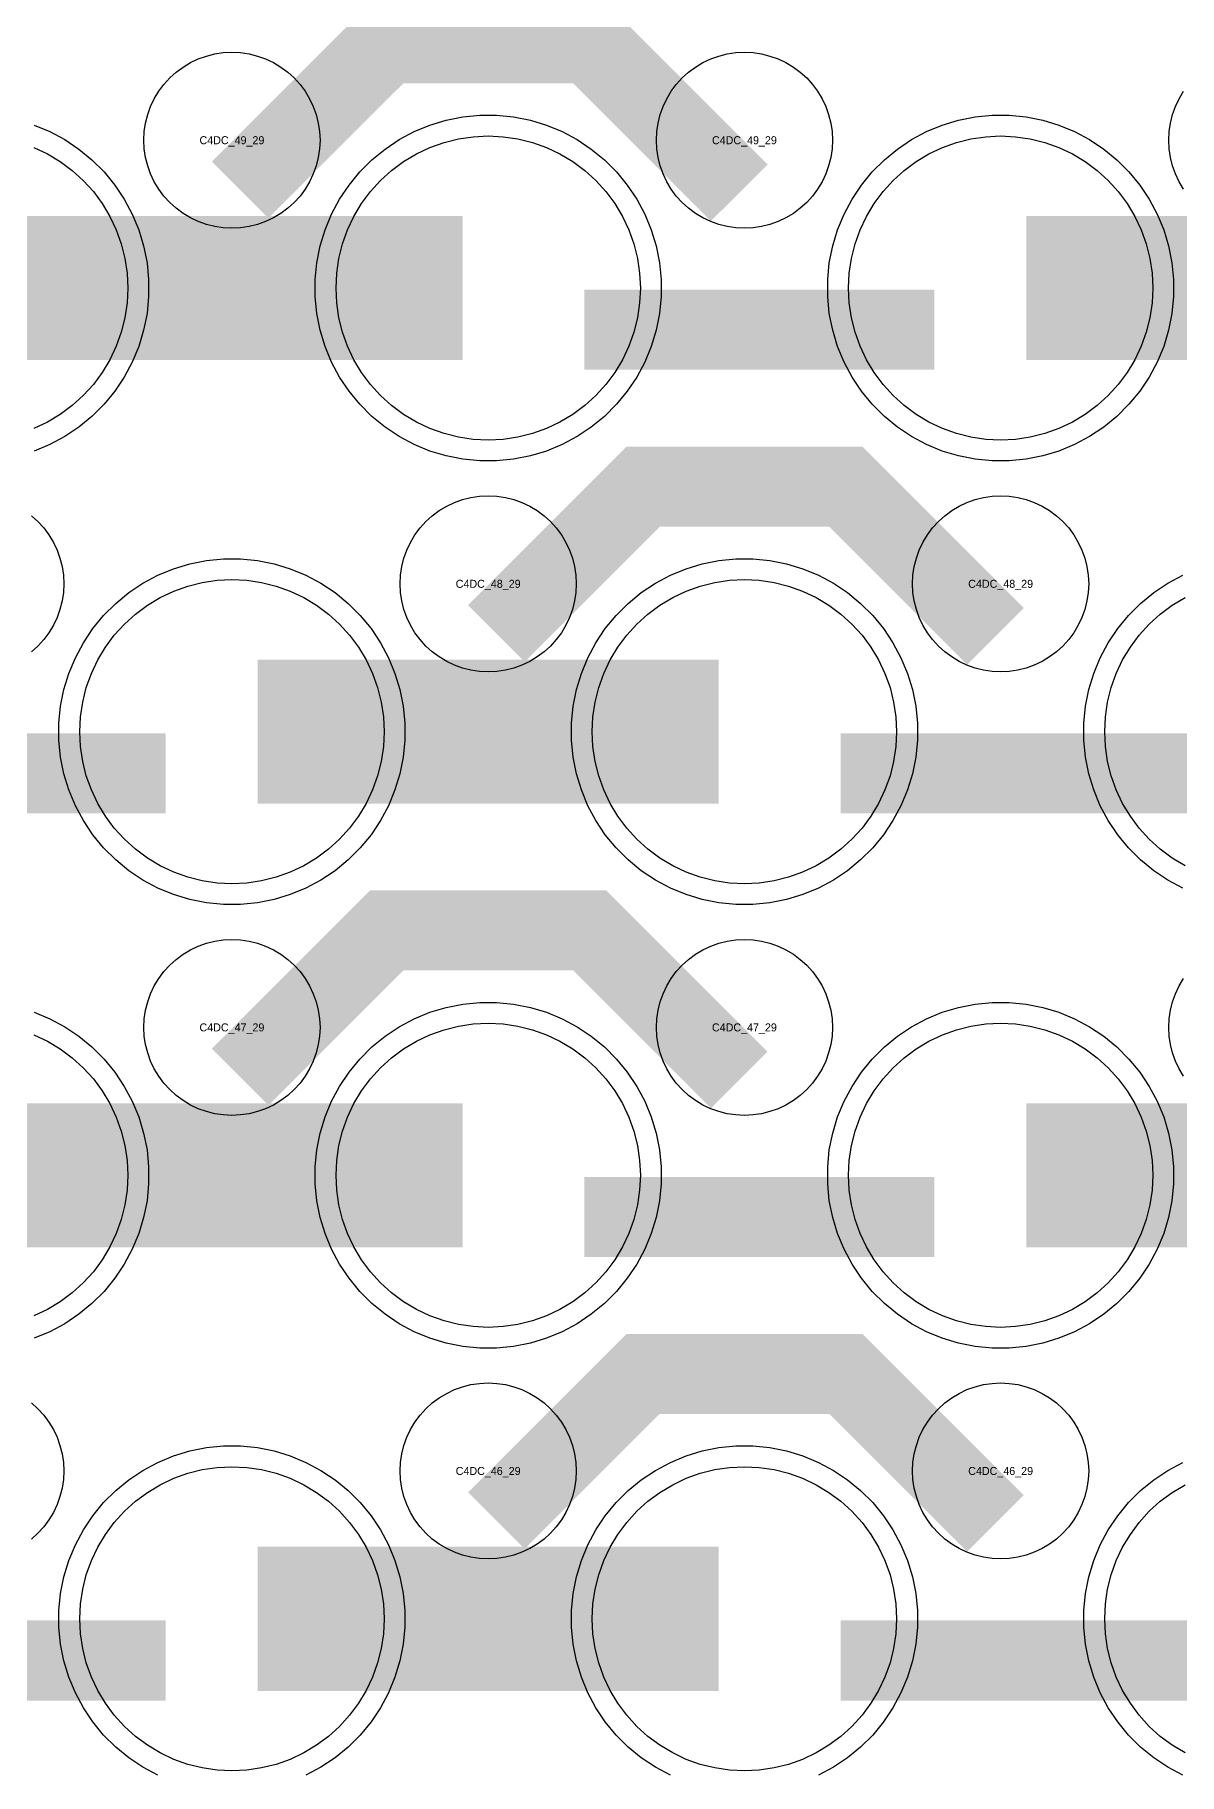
# Model space of a CAD drawing. Extents: x -11880 to 11880, y -14992 to 14992.
# Drawn here: x -2782 to -2424, y -8514 to -7971 of the extents above; entities that cross this region are included whole.
import ezdxf
from ezdxf.enums import TextEntityAlignment as Align

# ---------------------------------------------------------------- set-up
doc = ezdxf.new("R2010")
doc.units = 0
doc.header["$MEASUREMENT"] = 0
for name, color, linetype in [('GDS_775_DT_237', 138, 'CONTINUOUS'), ('RDL1_FS', 34, 'CONTINUOUS'), ('RDL_BS', 160, 'CONTINUOUS')]:
    doc.layers.add(name, color=color, linetype=linetype)

msp = doc.modelspace()

# ---------------------------------------------------------------- linework, layer by layer
at = {"layer": 'RDL1_FS'}
for points in [[(-2640, -8097.434), (-2644.657, -8097.205), (-2649.268, -8096.521), (-2653.791, -8095.389), (-2658.181, -8093.817), (-2662.395, -8091.825), (-2666.395, -8089.427), (-2670.14, -8086.649), (-2673.594, -8083.519), (-2676.724, -8080.065), (-2679.502, -8076.32), (-2681.9, -8072.32), (-2683.892, -8068.106), (-2685.464, -8063.716), (-2686.596, -8059.193), (-2687.28, -8054.582), (-2687.509, -8049.925), (-2687.28, -8045.268), (-2686.596, -8040.657), (-2685.464, -8036.134), (-2683.892, -8031.744), (-2681.9, -8027.53), (-2679.502, -8023.53), (-2676.724, -8019.785), (-2673.594, -8016.331), (-2670.14, -8013.201), (-2666.395, -8010.423), (-2662.395, -8008.025), (-2658.181, -8006.033), (-2653.791, -8004.461), (-2649.268, -8003.329), (-2644.657, -8002.645), (-2640, -8002.416), (-2635.343, -8002.645), (-2630.732, -8003.329), (-2626.209, -8004.461), (-2621.819, -8006.033), (-2617.605, -8008.025), (-2613.605, -8010.423), (-2609.86, -8013.201), (-2606.406, -8016.331), (-2603.276, -8019.785), (-2600.498, -8023.53), (-2598.1, -8027.53), (-2596.108, -8031.744), (-2594.536, -8036.134), (-2593.404, -8040.657), (-2592.72, -8045.268), (-2592.491, -8049.925), (-2592.72, -8054.582), (-2593.404, -8059.193), (-2594.536, -8063.716), (-2596.108, -8068.106), (-2598.1, -8072.32), (-2600.498, -8076.32), (-2603.276, -8080.065), (-2606.406, -8083.519), (-2609.86, -8086.649), (-2613.605, -8089.427), (-2617.605, -8091.825), (-2621.819, -8093.817), (-2626.209, -8095.389), (-2630.732, -8096.521), (-2635.343, -8097.205)], [(-2480, -8097.434), (-2484.657, -8097.205), (-2489.268, -8096.521), (-2493.791, -8095.389), (-2498.181, -8093.817), (-2502.395, -8091.825), (-2506.395, -8089.427), (-2510.14, -8086.649), (-2513.594, -8083.519), (-2516.724, -8080.065), (-2519.502, -8076.32), (-2521.9, -8072.32), (-2523.892, -8068.106), (-2525.464, -8063.716), (-2526.596, -8059.193), (-2527.28, -8054.582), (-2527.509, -8049.925), (-2527.28, -8045.268), (-2526.596, -8040.657), (-2525.464, -8036.134), (-2523.892, -8031.744), (-2521.9, -8027.53), (-2519.502, -8023.53), (-2516.724, -8019.785), (-2513.594, -8016.331), (-2510.14, -8013.201), (-2506.395, -8010.423), (-2502.395, -8008.025), (-2498.181, -8006.033), (-2493.791, -8004.461), (-2489.268, -8003.329), (-2484.657, -8002.645), (-2480, -8002.416), (-2475.343, -8002.645), (-2470.732, -8003.329), (-2466.209, -8004.461), (-2461.819, -8006.033), (-2457.605, -8008.025), (-2453.605, -8010.423), (-2449.86, -8013.201), (-2446.406, -8016.331), (-2443.276, -8019.785), (-2440.498, -8023.53), (-2438.1, -8027.53), (-2436.108, -8031.744), (-2434.536, -8036.134), (-2433.404, -8040.657), (-2432.72, -8045.268), (-2432.491, -8049.925), (-2432.72, -8054.582), (-2433.404, -8059.193), (-2434.536, -8063.716), (-2436.108, -8068.106), (-2438.1, -8072.32), (-2440.498, -8076.32), (-2443.276, -8080.065), (-2446.406, -8083.519), (-2449.86, -8086.649), (-2453.605, -8089.427), (-2457.605, -8091.825), (-2461.819, -8093.817), (-2466.209, -8095.389), (-2470.732, -8096.521), (-2475.343, -8097.205)], [(-2720, -8513.124), (-2724.657, -8512.895), (-2729.268, -8512.211), (-2733.791, -8511.079), (-2738.181, -8509.507), (-2742.395, -8507.515), (-2746.395, -8505.117), (-2750.14, -8502.339), (-2753.594, -8499.209), (-2756.724, -8495.755), (-2759.502, -8492.01), (-2761.9, -8488.01), (-2763.892, -8483.796), (-2765.464, -8479.406), (-2766.596, -8474.883), (-2767.28, -8470.272), (-2767.509, -8465.615), (-2767.28, -8460.958), (-2766.596, -8456.347), (-2765.464, -8451.824), (-2763.892, -8447.434), (-2761.9, -8443.22), (-2759.502, -8439.22), (-2756.724, -8435.475), (-2753.594, -8432.021), (-2750.14, -8428.891), (-2746.395, -8426.113), (-2742.395, -8423.715), (-2738.181, -8421.723), (-2733.791, -8420.151), (-2729.268, -8419.019), (-2724.657, -8418.335), (-2720, -8418.106), (-2715.343, -8418.335), (-2710.732, -8419.019), (-2706.209, -8420.151), (-2701.819, -8421.723), (-2697.605, -8423.715), (-2693.605, -8426.113), (-2689.86, -8428.891), (-2686.406, -8432.021), (-2683.276, -8435.475), (-2680.498, -8439.22), (-2678.1, -8443.22), (-2676.108, -8447.434), (-2674.536, -8451.824), (-2673.404, -8456.347), (-2672.72, -8460.958), (-2672.491, -8465.615), (-2672.72, -8470.272), (-2673.404, -8474.883), (-2674.536, -8479.406), (-2676.108, -8483.796), (-2678.1, -8488.01), (-2680.498, -8492.01), (-2683.276, -8495.755), (-2686.406, -8499.209), (-2689.86, -8502.339), (-2693.605, -8505.117), (-2697.605, -8507.515), (-2701.819, -8509.507), (-2706.209, -8511.079), (-2710.732, -8512.211), (-2715.343, -8512.895)], [(-2560, -8513.124), (-2564.657, -8512.895), (-2569.268, -8512.211), (-2573.791, -8511.079), (-2578.181, -8509.507), (-2582.395, -8507.515), (-2586.395, -8505.117), (-2590.14, -8502.339), (-2593.594, -8499.209), (-2596.724, -8495.755), (-2599.502, -8492.01), (-2601.9, -8488.01), (-2603.892, -8483.796), (-2605.464, -8479.406), (-2606.596, -8474.883), (-2607.28, -8470.272), (-2607.509, -8465.615), (-2607.28, -8460.958), (-2606.596, -8456.347), (-2605.464, -8451.824), (-2603.892, -8447.434), (-2601.9, -8443.22), (-2599.502, -8439.22), (-2596.724, -8435.475), (-2593.594, -8432.021), (-2590.14, -8428.891), (-2586.395, -8426.113), (-2582.395, -8423.715), (-2578.181, -8421.723), (-2573.791, -8420.151), (-2569.268, -8419.019), (-2564.657, -8418.335), (-2560, -8418.106), (-2555.343, -8418.335), (-2550.732, -8419.019), (-2546.209, -8420.151), (-2541.819, -8421.723), (-2537.605, -8423.715), (-2533.605, -8426.113), (-2529.86, -8428.891), (-2526.406, -8432.021), (-2523.276, -8435.475), (-2520.498, -8439.22), (-2518.1, -8443.22), (-2516.108, -8447.434), (-2514.536, -8451.824), (-2513.404, -8456.347), (-2512.72, -8460.958), (-2512.491, -8465.615), (-2512.72, -8470.272), (-2513.404, -8474.883), (-2514.536, -8479.406), (-2516.108, -8483.796), (-2518.1, -8488.01), (-2520.498, -8492.01), (-2523.276, -8495.755), (-2526.406, -8499.209), (-2529.86, -8502.339), (-2533.605, -8505.117), (-2537.605, -8507.515), (-2541.819, -8509.507), (-2546.209, -8511.079), (-2550.732, -8512.211), (-2555.343, -8512.895)]]:
    msp.add_lwpolyline(points, close=True, dxfattribs=at)
for points in [[(-2781.819, -8006.033), (-2777.605, -8008.025), (-2773.605, -8010.423), (-2769.86, -8013.201), (-2766.406, -8016.331), (-2763.276, -8019.785), (-2760.498, -8023.53), (-2758.1, -8027.53), (-2756.108, -8031.744), (-2754.536, -8036.134), (-2753.404, -8040.657), (-2752.72, -8045.268), (-2752.491, -8049.925), (-2752.72, -8054.582), (-2753.404, -8059.193), (-2754.536, -8063.716), (-2756.108, -8068.106), (-2758.1, -8072.32), (-2760.498, -8076.32), (-2763.276, -8080.065), (-2766.406, -8083.519), (-2769.86, -8086.649), (-2773.605, -8089.427), (-2777.605, -8091.825), (-2781.819, -8093.817)], [(-2422.395, -8507.515), (-2426.395, -8505.117), (-2430.14, -8502.339), (-2433.594, -8499.209), (-2436.724, -8495.755), (-2439.502, -8492.01), (-2441.9, -8488.01), (-2443.892, -8483.796), (-2445.464, -8479.406), (-2446.596, -8474.883), (-2447.28, -8470.272), (-2447.509, -8465.615), (-2447.28, -8460.958), (-2446.596, -8456.347), (-2445.464, -8451.824), (-2443.892, -8447.434), (-2441.9, -8443.22), (-2439.502, -8439.22), (-2436.724, -8435.475), (-2433.594, -8432.021), (-2430.14, -8428.891), (-2426.395, -8426.113), (-2422.395, -8423.715)]]:
    msp.add_lwpolyline(points, dxfattribs=at)
for points in [[(-2791.998, -8049.925, 45, 45, 0), (-2719.998, -8049.925, 45, 45, 0)], [(-2719.998, -8049.925, 45, 45, 0), (-2647.998, -8049.925, 45, 45, 0)], [(-2471.998, -8049.925, 45, 45, 0), (-2399.998, -8049.925, 45, 45, 0)], [(-2711.998, -8465.615, 45, 45, 0), (-2639.998, -8465.615, 45, 45, 0)], [(-2639.998, -8465.615, 45, 45, 0), (-2567.998, -8465.615, 45, 45, 0)]]:
    msp.add_lwpolyline(points, format="xyseb", dxfattribs=at)
at = {"layer": 'RDL1_FS', "color": 240, "true_color": 0xed1f24}
for points in [[(-2720, -8235.999), (-2724.657, -8235.77), (-2729.268, -8235.086), (-2733.791, -8233.954), (-2738.181, -8232.382), (-2742.395, -8230.39), (-2746.395, -8227.992), (-2750.14, -8225.214), (-2753.594, -8222.084), (-2756.724, -8218.63), (-2759.502, -8214.885), (-2761.9, -8210.885), (-2763.892, -8206.671), (-2765.464, -8202.281), (-2766.596, -8197.758), (-2767.28, -8193.147), (-2767.509, -8188.49), (-2767.28, -8183.833), (-2766.596, -8179.222), (-2765.464, -8174.699), (-2763.892, -8170.309), (-2761.9, -8166.095), (-2759.502, -8162.095), (-2756.724, -8158.35), (-2753.594, -8154.896), (-2750.14, -8151.766), (-2746.395, -8148.988), (-2742.395, -8146.59), (-2738.181, -8144.598), (-2733.791, -8143.026), (-2729.268, -8141.894), (-2724.657, -8141.21), (-2720, -8140.981), (-2715.343, -8141.21), (-2710.732, -8141.894), (-2706.209, -8143.026), (-2701.819, -8144.598), (-2697.605, -8146.59), (-2693.605, -8148.988), (-2689.86, -8151.766), (-2686.406, -8154.896), (-2683.276, -8158.35), (-2680.498, -8162.095), (-2678.1, -8166.095), (-2676.108, -8170.309), (-2674.536, -8174.699), (-2673.404, -8179.222), (-2672.72, -8183.833), (-2672.491, -8188.49), (-2672.72, -8193.147), (-2673.404, -8197.758), (-2674.536, -8202.281), (-2676.108, -8206.671), (-2678.1, -8210.885), (-2680.498, -8214.885), (-2683.276, -8218.63), (-2686.406, -8222.084), (-2689.86, -8225.214), (-2693.605, -8227.992), (-2697.605, -8230.39), (-2701.819, -8232.382), (-2706.209, -8233.954), (-2710.732, -8235.086), (-2715.343, -8235.77)], [(-2560, -8235.999), (-2564.657, -8235.77), (-2569.268, -8235.086), (-2573.791, -8233.954), (-2578.181, -8232.382), (-2582.395, -8230.39), (-2586.395, -8227.992), (-2590.14, -8225.214), (-2593.594, -8222.084), (-2596.724, -8218.63), (-2599.502, -8214.885), (-2601.9, -8210.885), (-2603.892, -8206.671), (-2605.464, -8202.281), (-2606.596, -8197.758), (-2607.28, -8193.147), (-2607.509, -8188.49), (-2607.28, -8183.833), (-2606.596, -8179.222), (-2605.464, -8174.699), (-2603.892, -8170.309), (-2601.9, -8166.095), (-2599.502, -8162.095), (-2596.724, -8158.35), (-2593.594, -8154.896), (-2590.14, -8151.766), (-2586.395, -8148.988), (-2582.395, -8146.59), (-2578.181, -8144.598), (-2573.791, -8143.026), (-2569.268, -8141.894), (-2564.657, -8141.21), (-2560, -8140.981), (-2555.343, -8141.21), (-2550.732, -8141.894), (-2546.209, -8143.026), (-2541.819, -8144.598), (-2537.605, -8146.59), (-2533.605, -8148.988), (-2529.86, -8151.766), (-2526.406, -8154.896), (-2523.276, -8158.35), (-2520.498, -8162.095), (-2518.1, -8166.095), (-2516.108, -8170.309), (-2514.536, -8174.699), (-2513.404, -8179.222), (-2512.72, -8183.833), (-2512.491, -8188.49), (-2512.72, -8193.147), (-2513.404, -8197.758), (-2514.536, -8202.281), (-2516.108, -8206.671), (-2518.1, -8210.885), (-2520.498, -8214.885), (-2523.276, -8218.63), (-2526.406, -8222.084), (-2529.86, -8225.214), (-2533.605, -8227.992), (-2537.605, -8230.39), (-2541.819, -8232.382), (-2546.209, -8233.954), (-2550.732, -8235.086), (-2555.343, -8235.77)], [(-2640, -8374.564), (-2644.657, -8374.335), (-2649.268, -8373.651), (-2653.791, -8372.519), (-2658.181, -8370.947), (-2662.395, -8368.955), (-2666.395, -8366.557), (-2670.14, -8363.779), (-2673.594, -8360.649), (-2676.724, -8357.195), (-2679.502, -8353.45), (-2681.9, -8349.45), (-2683.892, -8345.236), (-2685.464, -8340.846), (-2686.596, -8336.323), (-2687.28, -8331.712), (-2687.509, -8327.055), (-2687.28, -8322.398), (-2686.596, -8317.787), (-2685.464, -8313.264), (-2683.892, -8308.874), (-2681.9, -8304.66), (-2679.502, -8300.66), (-2676.724, -8296.915), (-2673.594, -8293.461), (-2670.14, -8290.331), (-2666.395, -8287.553), (-2662.395, -8285.155), (-2658.181, -8283.163), (-2653.791, -8281.591), (-2649.268, -8280.459), (-2644.657, -8279.775), (-2640, -8279.546), (-2635.343, -8279.775), (-2630.732, -8280.459), (-2626.209, -8281.591), (-2621.819, -8283.163), (-2617.605, -8285.155), (-2613.605, -8287.553), (-2609.86, -8290.331), (-2606.406, -8293.461), (-2603.276, -8296.915), (-2600.498, -8300.66), (-2598.1, -8304.66), (-2596.108, -8308.874), (-2594.536, -8313.264), (-2593.404, -8317.787), (-2592.72, -8322.398), (-2592.491, -8327.055), (-2592.72, -8331.712), (-2593.404, -8336.323), (-2594.536, -8340.846), (-2596.108, -8345.236), (-2598.1, -8349.45), (-2600.498, -8353.45), (-2603.276, -8357.195), (-2606.406, -8360.649), (-2609.86, -8363.779), (-2613.605, -8366.557), (-2617.605, -8368.955), (-2621.819, -8370.947), (-2626.209, -8372.519), (-2630.732, -8373.651), (-2635.343, -8374.335)], [(-2480, -8374.564), (-2484.657, -8374.335), (-2489.268, -8373.651), (-2493.791, -8372.519), (-2498.181, -8370.947), (-2502.395, -8368.955), (-2506.395, -8366.557), (-2510.14, -8363.779), (-2513.594, -8360.649), (-2516.724, -8357.195), (-2519.502, -8353.45), (-2521.9, -8349.45), (-2523.892, -8345.236), (-2525.464, -8340.846), (-2526.596, -8336.323), (-2527.28, -8331.712), (-2527.509, -8327.055), (-2527.28, -8322.398), (-2526.596, -8317.787), (-2525.464, -8313.264), (-2523.892, -8308.874), (-2521.9, -8304.66), (-2519.502, -8300.66), (-2516.724, -8296.915), (-2513.594, -8293.461), (-2510.14, -8290.331), (-2506.395, -8287.553), (-2502.395, -8285.155), (-2498.181, -8283.163), (-2493.791, -8281.591), (-2489.268, -8280.459), (-2484.657, -8279.775), (-2480, -8279.546), (-2475.343, -8279.775), (-2470.732, -8280.459), (-2466.209, -8281.591), (-2461.819, -8283.163), (-2457.605, -8285.155), (-2453.605, -8287.553), (-2449.86, -8290.331), (-2446.406, -8293.461), (-2443.276, -8296.915), (-2440.498, -8300.66), (-2438.1, -8304.66), (-2436.108, -8308.874), (-2434.536, -8313.264), (-2433.404, -8317.787), (-2432.72, -8322.398), (-2432.491, -8327.055), (-2432.72, -8331.712), (-2433.404, -8336.323), (-2434.536, -8340.846), (-2436.108, -8345.236), (-2438.1, -8349.45), (-2440.498, -8353.45), (-2443.276, -8357.195), (-2446.406, -8360.649), (-2449.86, -8363.779), (-2453.605, -8366.557), (-2457.605, -8368.955), (-2461.819, -8370.947), (-2466.209, -8372.519), (-2470.732, -8373.651), (-2475.343, -8374.335)]]:
    msp.add_lwpolyline(points, close=True, dxfattribs=at)
for points in [[(-2422.395, -8230.39), (-2426.395, -8227.992), (-2430.14, -8225.214), (-2433.594, -8222.084), (-2436.724, -8218.63), (-2439.502, -8214.885), (-2441.9, -8210.885), (-2443.892, -8206.671), (-2445.464, -8202.281), (-2446.596, -8197.758), (-2447.28, -8193.147), (-2447.509, -8188.49), (-2447.28, -8183.833), (-2446.596, -8179.222), (-2445.464, -8174.699), (-2443.892, -8170.309), (-2441.9, -8166.095), (-2439.502, -8162.095), (-2436.724, -8158.35), (-2433.594, -8154.896), (-2430.14, -8151.766), (-2426.395, -8148.988), (-2422.395, -8146.59)], [(-2781.819, -8283.163), (-2777.605, -8285.155), (-2773.605, -8287.553), (-2769.86, -8290.331), (-2766.406, -8293.461), (-2763.276, -8296.915), (-2760.498, -8300.66), (-2758.1, -8304.66), (-2756.108, -8308.874), (-2754.536, -8313.264), (-2753.404, -8317.787), (-2752.72, -8322.398), (-2752.491, -8327.055), (-2752.72, -8331.712), (-2753.404, -8336.323), (-2754.536, -8340.846), (-2756.108, -8345.236), (-2758.1, -8349.45), (-2760.498, -8353.45), (-2763.276, -8357.195), (-2766.406, -8360.649), (-2769.86, -8363.779), (-2773.605, -8366.557), (-2777.605, -8368.955), (-2781.819, -8370.947)]]:
    msp.add_lwpolyline(points, dxfattribs=at)
for points in [[(-2711.998, -8188.49, 45, 45, 0), (-2639.998, -8188.49, 45, 45, 0)], [(-2639.998, -8188.49, 45, 45, 0), (-2567.998, -8188.49, 45, 45, 0)], [(-2791.998, -8327.055, 45, 45, 0), (-2719.998, -8327.055, 45, 45, 0)], [(-2719.998, -8327.055, 45, 45, 0), (-2647.998, -8327.055, 45, 45, 0)], [(-2471.998, -8327.055, 45, 45, 0), (-2399.998, -8327.055, 45, 45, 0)]]:
    msp.add_lwpolyline(points, format="xyseb", dxfattribs=at)
at = {"layer": 'RDL_BS'}
for points in [[(-2717.438, -8019.239, 25, 25, 0), (-2671.623, -7973.424, 25, 25, 0), (-2638.07, -7973.424, 25, 25, 0)], [(-2561.599, -8020.138, 25, 25, 0), (-2608.313, -7973.424, 25, 25, 0), (-2638.071, -7973.424, 25, 25, 0)], [(-2609.984, -8062.938, 25, 25, 0), (-2500.719, -8062.938, 25, 25, 0)], [(-2637.438, -8157.804, 25, 25, 0), (-2591.623, -8111.989, 25, 25, 0), (-2558.07, -8111.989, 25, 25, 0)], [(-2481.599, -8158.703, 25, 25, 0), (-2528.313, -8111.989, 25, 25, 0), (-2558.071, -8111.989, 25, 25, 0)], [(-2717.438, -8296.369, 25, 25, 0), (-2671.623, -8250.554, 25, 25, 0), (-2638.07, -8250.554, 25, 25, 0)], [(-2561.599, -8297.268, 25, 25, 0), (-2608.313, -8250.554, 25, 25, 0), (-2638.071, -8250.554, 25, 25, 0)], [(-2637.438, -8434.929, 25, 25, 0), (-2591.623, -8389.114, 25, 25, 0), (-2558.07, -8389.114, 25, 25, 0)], [(-2481.599, -8435.828, 25, 25, 0), (-2528.313, -8389.114, 25, 25, 0), (-2558.071, -8389.114, 25, 25, 0)], [(-2849.984, -8478.628, 25, 25, 0), (-2740.719, -8478.628, 25, 25, 0)], [(-2529.984, -8478.628, 25, 25, 0), (-2420.719, -8478.628, 25, 25, 0)]]:
    msp.add_lwpolyline(points, format="xyseb", dxfattribs=at)
for points in [[(-2720, -8031.231), (-2722.693, -8031.099), (-2725.365, -8030.703), (-2727.984, -8030.046), (-2730.519, -8029.139), (-2732.956, -8027.987), (-2735.28, -8026.594), (-2737.443, -8024.991), (-2739.442, -8023.179), (-2741.254, -8021.18), (-2742.857, -8019.017), (-2744.25, -8016.693), (-2745.402, -8014.256), (-2746.309, -8011.721), (-2746.966, -8009.102), (-2747.362, -8006.43), (-2747.494, -8003.737), (-2747.362, -8001.044), (-2746.966, -7998.372), (-2746.309, -7995.753), (-2745.402, -7993.218), (-2744.25, -7990.781), (-2742.857, -7988.457), (-2741.254, -7986.294), (-2739.442, -7984.295), (-2737.443, -7982.483), (-2735.28, -7980.88), (-2732.956, -7979.487), (-2730.519, -7978.335), (-2727.984, -7977.428), (-2725.365, -7976.771), (-2722.693, -7976.375), (-2720, -7976.243), (-2717.307, -7976.375), (-2714.635, -7976.771), (-2712.016, -7977.428), (-2709.481, -7978.335), (-2707.044, -7979.487), (-2704.72, -7980.88), (-2702.557, -7982.483), (-2700.558, -7984.295), (-2698.746, -7986.294), (-2697.143, -7988.457), (-2695.75, -7990.781), (-2694.598, -7993.218), (-2693.691, -7995.753), (-2693.034, -7998.372), (-2692.638, -8001.044), (-2692.506, -8003.737), (-2692.638, -8006.43), (-2693.034, -8009.102), (-2693.691, -8011.721), (-2694.598, -8014.256), (-2695.75, -8016.693), (-2697.143, -8019.017), (-2698.746, -8021.18), (-2700.558, -8023.179), (-2702.557, -8024.991), (-2704.72, -8026.594), (-2707.044, -8027.987), (-2709.481, -8029.139), (-2712.016, -8030.046), (-2714.635, -8030.703), (-2717.307, -8031.099)], [(-2560, -8031.231), (-2562.693, -8031.099), (-2565.365, -8030.703), (-2567.984, -8030.046), (-2570.519, -8029.139), (-2572.956, -8027.987), (-2575.28, -8026.594), (-2577.443, -8024.991), (-2579.442, -8023.179), (-2581.254, -8021.18), (-2582.857, -8019.017), (-2584.25, -8016.693), (-2585.402, -8014.256), (-2586.309, -8011.721), (-2586.966, -8009.102), (-2587.362, -8006.43), (-2587.494, -8003.737), (-2587.362, -8001.044), (-2586.966, -7998.372), (-2586.309, -7995.753), (-2585.402, -7993.218), (-2584.25, -7990.781), (-2582.857, -7988.457), (-2581.254, -7986.294), (-2579.442, -7984.295), (-2577.443, -7982.483), (-2575.28, -7980.88), (-2572.956, -7979.487), (-2570.519, -7978.335), (-2567.984, -7977.428), (-2565.365, -7976.771), (-2562.693, -7976.375), (-2560, -7976.243), (-2557.307, -7976.375), (-2554.635, -7976.771), (-2552.016, -7977.428), (-2549.481, -7978.335), (-2547.044, -7979.487), (-2544.72, -7980.88), (-2542.557, -7982.483), (-2540.558, -7984.295), (-2538.746, -7986.294), (-2537.143, -7988.457), (-2535.75, -7990.781), (-2534.598, -7993.218), (-2533.691, -7995.753), (-2533.034, -7998.372), (-2532.638, -8001.044), (-2532.506, -8003.737), (-2532.638, -8006.43), (-2533.034, -8009.102), (-2533.691, -8011.721), (-2534.598, -8014.256), (-2535.75, -8016.693), (-2537.143, -8019.017), (-2538.746, -8021.18), (-2540.558, -8023.179), (-2542.557, -8024.991), (-2544.72, -8026.594), (-2547.044, -8027.987), (-2549.481, -8029.139), (-2552.016, -8030.046), (-2554.635, -8030.703), (-2557.307, -8031.099)], [(-2642.644, -8103.925), (-2647.938, -8103.408), (-2653.165, -8102.362), (-2658.205, -8100.831), (-2663.115, -8098.8), (-2667.777, -8096.308), (-2672.191, -8093.361), (-2676.292, -8089.999), (-2680.074, -8086.217), (-2683.436, -8082.116), (-2686.383, -8077.702), (-2688.875, -8073.04), (-2690.906, -8068.13), (-2692.437, -8063.09), (-2693.483, -8057.863), (-2694, -8052.569), (-2694, -8047.281), (-2693.483, -8041.987), (-2692.437, -8036.76), (-2690.906, -8031.72), (-2688.875, -8026.81), (-2686.383, -8022.148), (-2683.436, -8017.734), (-2680.074, -8013.633), (-2676.292, -8009.851), (-2672.191, -8006.489), (-2667.777, -8003.542), (-2663.115, -8001.05), (-2658.205, -7999.019), (-2653.165, -7997.488), (-2647.938, -7996.442), (-2642.644, -7995.925), (-2637.356, -7995.925), (-2632.062, -7996.442), (-2626.835, -7997.488), (-2621.795, -7999.019), (-2616.885, -8001.05), (-2612.223, -8003.542), (-2607.809, -8006.489), (-2603.708, -8009.851), (-2599.926, -8013.633), (-2596.564, -8017.734), (-2593.617, -8022.148), (-2591.125, -8026.81), (-2589.094, -8031.72), (-2587.563, -8036.76), (-2586.517, -8041.987), (-2586, -8047.281), (-2586, -8052.569), (-2586.517, -8057.863), (-2587.563, -8063.09), (-2589.094, -8068.13), (-2591.125, -8073.04), (-2593.617, -8077.702), (-2596.564, -8082.116), (-2599.926, -8086.217), (-2603.708, -8089.999), (-2607.809, -8093.361), (-2612.223, -8096.308), (-2616.885, -8098.8), (-2621.795, -8100.831), (-2626.835, -8102.362), (-2632.062, -8103.408), (-2637.356, -8103.925)], [(-2482.644, -8103.925), (-2487.938, -8103.408), (-2493.165, -8102.362), (-2498.205, -8100.831), (-2503.115, -8098.8), (-2507.777, -8096.308), (-2512.191, -8093.361), (-2516.292, -8089.999), (-2520.074, -8086.217), (-2523.436, -8082.116), (-2526.383, -8077.702), (-2528.875, -8073.04), (-2530.906, -8068.13), (-2532.437, -8063.09), (-2533.483, -8057.863), (-2534, -8052.569), (-2534, -8047.281), (-2533.483, -8041.987), (-2532.437, -8036.76), (-2530.906, -8031.72), (-2528.875, -8026.81), (-2526.383, -8022.148), (-2523.436, -8017.734), (-2520.074, -8013.633), (-2516.292, -8009.851), (-2512.191, -8006.489), (-2507.777, -8003.542), (-2503.115, -8001.05), (-2498.205, -7999.019), (-2493.165, -7997.488), (-2487.938, -7996.442), (-2482.644, -7995.925), (-2477.356, -7995.925), (-2472.062, -7996.442), (-2466.835, -7997.488), (-2461.795, -7999.019), (-2456.885, -8001.05), (-2452.223, -8003.542), (-2447.809, -8006.489), (-2443.708, -8009.851), (-2439.926, -8013.633), (-2436.564, -8017.734), (-2433.617, -8022.148), (-2431.125, -8026.81), (-2429.094, -8031.72), (-2427.563, -8036.76), (-2426.517, -8041.987), (-2426, -8047.281), (-2426, -8052.569), (-2426.517, -8057.863), (-2427.563, -8063.09), (-2429.094, -8068.13), (-2431.125, -8073.04), (-2433.617, -8077.702), (-2436.564, -8082.116), (-2439.926, -8086.217), (-2443.708, -8089.999), (-2447.809, -8093.361), (-2452.223, -8096.308), (-2456.885, -8098.8), (-2461.795, -8100.831), (-2466.835, -8102.362), (-2472.062, -8103.408), (-2477.356, -8103.925)], [(-2640, -8169.796), (-2642.693, -8169.664), (-2645.365, -8169.268), (-2647.984, -8168.611), (-2650.519, -8167.704), (-2652.956, -8166.552), (-2655.28, -8165.159), (-2657.443, -8163.556), (-2659.442, -8161.744), (-2661.254, -8159.745), (-2662.857, -8157.582), (-2664.25, -8155.258), (-2665.402, -8152.821), (-2666.309, -8150.286), (-2666.966, -8147.667), (-2667.362, -8144.995), (-2667.494, -8142.302), (-2667.362, -8139.609), (-2666.966, -8136.937), (-2666.309, -8134.318), (-2665.402, -8131.783), (-2664.25, -8129.346), (-2662.857, -8127.022), (-2661.254, -8124.859), (-2659.442, -8122.86), (-2657.443, -8121.048), (-2655.28, -8119.445), (-2652.956, -8118.052), (-2650.519, -8116.9), (-2647.984, -8115.993), (-2645.365, -8115.336), (-2642.693, -8114.94), (-2640, -8114.808), (-2637.307, -8114.94), (-2634.635, -8115.336), (-2632.016, -8115.993), (-2629.481, -8116.9), (-2627.044, -8118.052), (-2624.72, -8119.445), (-2622.557, -8121.048), (-2620.558, -8122.86), (-2618.746, -8124.859), (-2617.143, -8127.022), (-2615.75, -8129.346), (-2614.598, -8131.783), (-2613.691, -8134.318), (-2613.034, -8136.937), (-2612.638, -8139.609), (-2612.506, -8142.302), (-2612.638, -8144.995), (-2613.034, -8147.667), (-2613.691, -8150.286), (-2614.598, -8152.821), (-2615.75, -8155.258), (-2617.143, -8157.582), (-2618.746, -8159.745), (-2620.558, -8161.744), (-2622.557, -8163.556), (-2624.72, -8165.159), (-2627.044, -8166.552), (-2629.481, -8167.704), (-2632.016, -8168.611), (-2634.635, -8169.268), (-2637.307, -8169.664)], [(-2480, -8169.796), (-2482.693, -8169.664), (-2485.365, -8169.268), (-2487.984, -8168.611), (-2490.519, -8167.704), (-2492.956, -8166.552), (-2495.28, -8165.159), (-2497.443, -8163.556), (-2499.442, -8161.744), (-2501.254, -8159.745), (-2502.857, -8157.582), (-2504.25, -8155.258), (-2505.402, -8152.821), (-2506.309, -8150.286), (-2506.966, -8147.667), (-2507.362, -8144.995), (-2507.494, -8142.302), (-2507.362, -8139.609), (-2506.966, -8136.937), (-2506.309, -8134.318), (-2505.402, -8131.783), (-2504.25, -8129.346), (-2502.857, -8127.022), (-2501.254, -8124.859), (-2499.442, -8122.86), (-2497.443, -8121.048), (-2495.28, -8119.445), (-2492.956, -8118.052), (-2490.519, -8116.9), (-2487.984, -8115.993), (-2485.365, -8115.336), (-2482.693, -8114.94), (-2480, -8114.808), (-2477.307, -8114.94), (-2474.635, -8115.336), (-2472.016, -8115.993), (-2469.481, -8116.9), (-2467.044, -8118.052), (-2464.72, -8119.445), (-2462.557, -8121.048), (-2460.558, -8122.86), (-2458.746, -8124.859), (-2457.143, -8127.022), (-2455.75, -8129.346), (-2454.598, -8131.783), (-2453.691, -8134.318), (-2453.034, -8136.937), (-2452.638, -8139.609), (-2452.506, -8142.302), (-2452.638, -8144.995), (-2453.034, -8147.667), (-2453.691, -8150.286), (-2454.598, -8152.821), (-2455.75, -8155.258), (-2457.143, -8157.582), (-2458.746, -8159.745), (-2460.558, -8161.744), (-2462.557, -8163.556), (-2464.72, -8165.159), (-2467.044, -8166.552), (-2469.481, -8167.704), (-2472.016, -8168.611), (-2474.635, -8169.268), (-2477.307, -8169.664)], [(-2720, -8308.361), (-2722.693, -8308.229), (-2725.365, -8307.833), (-2727.984, -8307.176), (-2730.519, -8306.269), (-2732.956, -8305.117), (-2735.28, -8303.724), (-2737.443, -8302.121), (-2739.442, -8300.309), (-2741.254, -8298.31), (-2742.857, -8296.147), (-2744.25, -8293.823), (-2745.402, -8291.386), (-2746.309, -8288.851), (-2746.966, -8286.232), (-2747.362, -8283.56), (-2747.494, -8280.867), (-2747.362, -8278.174), (-2746.966, -8275.502), (-2746.309, -8272.883), (-2745.402, -8270.348), (-2744.25, -8267.911), (-2742.857, -8265.587), (-2741.254, -8263.424), (-2739.442, -8261.425), (-2737.443, -8259.613), (-2735.28, -8258.01), (-2732.956, -8256.617), (-2730.519, -8255.465), (-2727.984, -8254.558), (-2725.365, -8253.901), (-2722.693, -8253.505), (-2720, -8253.373), (-2717.307, -8253.505), (-2714.635, -8253.901), (-2712.016, -8254.558), (-2709.481, -8255.465), (-2707.044, -8256.617), (-2704.72, -8258.01), (-2702.557, -8259.613), (-2700.558, -8261.425), (-2698.746, -8263.424), (-2697.143, -8265.587), (-2695.75, -8267.911), (-2694.598, -8270.348), (-2693.691, -8272.883), (-2693.034, -8275.502), (-2692.638, -8278.174), (-2692.506, -8280.867), (-2692.638, -8283.56), (-2693.034, -8286.232), (-2693.691, -8288.851), (-2694.598, -8291.386), (-2695.75, -8293.823), (-2697.143, -8296.147), (-2698.746, -8298.31), (-2700.558, -8300.309), (-2702.557, -8302.121), (-2704.72, -8303.724), (-2707.044, -8305.117), (-2709.481, -8306.269), (-2712.016, -8307.176), (-2714.635, -8307.833), (-2717.307, -8308.229)], [(-2560, -8308.361), (-2562.693, -8308.229), (-2565.365, -8307.833), (-2567.984, -8307.176), (-2570.519, -8306.269), (-2572.956, -8305.117), (-2575.28, -8303.724), (-2577.443, -8302.121), (-2579.442, -8300.309), (-2581.254, -8298.31), (-2582.857, -8296.147), (-2584.25, -8293.823), (-2585.402, -8291.386), (-2586.309, -8288.851), (-2586.966, -8286.232), (-2587.362, -8283.56), (-2587.494, -8280.867), (-2587.362, -8278.174), (-2586.966, -8275.502), (-2586.309, -8272.883), (-2585.402, -8270.348), (-2584.25, -8267.911), (-2582.857, -8265.587), (-2581.254, -8263.424), (-2579.442, -8261.425), (-2577.443, -8259.613), (-2575.28, -8258.01), (-2572.956, -8256.617), (-2570.519, -8255.465), (-2567.984, -8254.558), (-2565.365, -8253.901), (-2562.693, -8253.505), (-2560, -8253.373), (-2557.307, -8253.505), (-2554.635, -8253.901), (-2552.016, -8254.558), (-2549.481, -8255.465), (-2547.044, -8256.617), (-2544.72, -8258.01), (-2542.557, -8259.613), (-2540.558, -8261.425), (-2538.746, -8263.424), (-2537.143, -8265.587), (-2535.75, -8267.911), (-2534.598, -8270.348), (-2533.691, -8272.883), (-2533.034, -8275.502), (-2532.638, -8278.174), (-2532.506, -8280.867), (-2532.638, -8283.56), (-2533.034, -8286.232), (-2533.691, -8288.851), (-2534.598, -8291.386), (-2535.75, -8293.823), (-2537.143, -8296.147), (-2538.746, -8298.31), (-2540.558, -8300.309), (-2542.557, -8302.121), (-2544.72, -8303.724), (-2547.044, -8305.117), (-2549.481, -8306.269), (-2552.016, -8307.176), (-2554.635, -8307.833), (-2557.307, -8308.229)], [(-2640, -8446.921), (-2642.693, -8446.789), (-2645.365, -8446.393), (-2647.984, -8445.736), (-2650.519, -8444.829), (-2652.956, -8443.677), (-2655.28, -8442.284), (-2657.443, -8440.681), (-2659.442, -8438.869), (-2661.254, -8436.87), (-2662.857, -8434.707), (-2664.25, -8432.383), (-2665.402, -8429.946), (-2666.309, -8427.411), (-2666.966, -8424.792), (-2667.362, -8422.12), (-2667.494, -8419.427), (-2667.362, -8416.734), (-2666.966, -8414.062), (-2666.309, -8411.443), (-2665.402, -8408.908), (-2664.25, -8406.471), (-2662.857, -8404.147), (-2661.254, -8401.984), (-2659.442, -8399.985), (-2657.443, -8398.173), (-2655.28, -8396.57), (-2652.956, -8395.177), (-2650.519, -8394.025), (-2647.984, -8393.118), (-2645.365, -8392.461), (-2642.693, -8392.065), (-2640, -8391.933), (-2637.307, -8392.065), (-2634.635, -8392.461), (-2632.016, -8393.118), (-2629.481, -8394.025), (-2627.044, -8395.177), (-2624.72, -8396.57), (-2622.557, -8398.173), (-2620.558, -8399.985), (-2618.746, -8401.984), (-2617.143, -8404.147), (-2615.75, -8406.471), (-2614.598, -8408.908), (-2613.691, -8411.443), (-2613.034, -8414.062), (-2612.638, -8416.734), (-2612.506, -8419.427), (-2612.638, -8422.12), (-2613.034, -8424.792), (-2613.691, -8427.411), (-2614.598, -8429.946), (-2615.75, -8432.383), (-2617.143, -8434.707), (-2618.746, -8436.87), (-2620.558, -8438.869), (-2622.557, -8440.681), (-2624.72, -8442.284), (-2627.044, -8443.677), (-2629.481, -8444.829), (-2632.016, -8445.736), (-2634.635, -8446.393), (-2637.307, -8446.789)], [(-2480, -8446.921), (-2482.693, -8446.789), (-2485.365, -8446.393), (-2487.984, -8445.736), (-2490.519, -8444.829), (-2492.956, -8443.677), (-2495.28, -8442.284), (-2497.443, -8440.681), (-2499.442, -8438.869), (-2501.254, -8436.87), (-2502.857, -8434.707), (-2504.25, -8432.383), (-2505.402, -8429.946), (-2506.309, -8427.411), (-2506.966, -8424.792), (-2507.362, -8422.12), (-2507.494, -8419.427), (-2507.362, -8416.734), (-2506.966, -8414.062), (-2506.309, -8411.443), (-2505.402, -8408.908), (-2504.25, -8406.471), (-2502.857, -8404.147), (-2501.254, -8401.984), (-2499.442, -8399.985), (-2497.443, -8398.173), (-2495.28, -8396.57), (-2492.956, -8395.177), (-2490.519, -8394.025), (-2487.984, -8393.118), (-2485.365, -8392.461), (-2482.693, -8392.065), (-2480, -8391.933), (-2477.307, -8392.065), (-2474.635, -8392.461), (-2472.016, -8393.118), (-2469.481, -8394.025), (-2467.044, -8395.177), (-2464.72, -8396.57), (-2462.557, -8398.173), (-2460.558, -8399.985), (-2458.746, -8401.984), (-2457.143, -8404.147), (-2455.75, -8406.471), (-2454.598, -8408.908), (-2453.691, -8411.443), (-2453.034, -8414.062), (-2452.638, -8416.734), (-2452.506, -8419.427), (-2452.638, -8422.12), (-2453.034, -8424.792), (-2453.691, -8427.411), (-2454.598, -8429.946), (-2455.75, -8432.383), (-2457.143, -8434.707), (-2458.746, -8436.87), (-2460.558, -8438.869), (-2462.557, -8440.681), (-2464.72, -8442.284), (-2467.044, -8443.677), (-2469.481, -8444.829), (-2472.016, -8445.736), (-2474.635, -8446.393), (-2477.307, -8446.789)]]:
    msp.add_lwpolyline(points, close=True, dxfattribs=at)
for points in [[(-2422.857, -8019.017), (-2424.25, -8016.693), (-2425.402, -8014.256), (-2426.309, -8011.721), (-2426.966, -8009.102), (-2427.362, -8006.43), (-2427.494, -8003.737), (-2427.362, -8001.044), (-2426.966, -7998.372), (-2426.309, -7995.753), (-2425.402, -7993.218), (-2424.25, -7990.781), (-2422.857, -7988.457)], [(-2781.795, -7999.019), (-2776.885, -8001.05), (-2772.223, -8003.542), (-2767.809, -8006.489), (-2763.708, -8009.851), (-2759.926, -8013.633), (-2756.564, -8017.734), (-2753.617, -8022.148), (-2751.125, -8026.81), (-2749.094, -8031.72), (-2747.563, -8036.76), (-2746.517, -8041.987), (-2746, -8047.281), (-2746, -8052.569), (-2746.517, -8057.863), (-2747.563, -8063.09), (-2749.094, -8068.13), (-2751.125, -8073.04), (-2753.617, -8077.702), (-2756.564, -8082.116), (-2759.926, -8086.217), (-2763.708, -8089.999), (-2767.809, -8093.361), (-2772.223, -8096.308), (-2776.885, -8098.8), (-2781.795, -8100.831)], [(-2782.557, -8121.048), (-2780.558, -8122.86), (-2778.746, -8124.859), (-2777.143, -8127.022), (-2775.75, -8129.346), (-2774.598, -8131.783), (-2773.691, -8134.318), (-2773.034, -8136.937), (-2772.638, -8139.609), (-2772.506, -8142.302), (-2772.638, -8144.995), (-2773.034, -8147.667), (-2773.691, -8150.286), (-2774.598, -8152.821), (-2775.75, -8155.258), (-2777.143, -8157.582), (-2778.746, -8159.745), (-2780.558, -8161.744), (-2782.557, -8163.556)], [(-2422.857, -8296.147), (-2424.25, -8293.823), (-2425.402, -8291.386), (-2426.309, -8288.851), (-2426.966, -8286.232), (-2427.362, -8283.56), (-2427.494, -8280.867), (-2427.362, -8278.174), (-2426.966, -8275.502), (-2426.309, -8272.883), (-2425.402, -8270.348), (-2424.25, -8267.911), (-2422.857, -8265.587)], [(-2782.557, -8398.173), (-2780.558, -8399.985), (-2778.746, -8401.984), (-2777.143, -8404.147), (-2775.75, -8406.471), (-2774.598, -8408.908), (-2773.691, -8411.443), (-2773.034, -8414.062), (-2772.638, -8416.734), (-2772.506, -8419.427), (-2772.638, -8422.12), (-2773.034, -8424.792), (-2773.691, -8427.411), (-2774.598, -8429.946), (-2775.75, -8432.383), (-2777.143, -8434.707), (-2778.746, -8436.87), (-2780.558, -8438.869), (-2782.557, -8440.681)], [(-2743.115, -8514.49), (-2747.777, -8511.998), (-2752.191, -8509.051), (-2756.292, -8505.689), (-2760.074, -8501.907), (-2763.436, -8497.806), (-2766.383, -8493.392), (-2768.875, -8488.73), (-2770.906, -8483.82), (-2772.437, -8478.78), (-2773.483, -8473.553), (-2774, -8468.259), (-2774, -8462.971), (-2773.483, -8457.677), (-2772.437, -8452.45), (-2770.906, -8447.41), (-2768.875, -8442.5), (-2766.383, -8437.838), (-2763.436, -8433.424), (-2760.074, -8429.323), (-2756.292, -8425.541), (-2752.191, -8422.179), (-2747.777, -8419.232), (-2743.115, -8416.74), (-2738.205, -8414.709), (-2733.165, -8413.178), (-2727.938, -8412.132), (-2722.644, -8411.615), (-2717.356, -8411.615), (-2712.062, -8412.132), (-2706.835, -8413.178), (-2701.795, -8414.709), (-2696.885, -8416.74), (-2692.223, -8419.232), (-2687.809, -8422.179), (-2683.708, -8425.541), (-2679.926, -8429.323), (-2676.564, -8433.424), (-2673.617, -8437.838), (-2671.125, -8442.5), (-2669.094, -8447.41), (-2667.563, -8452.45), (-2666.517, -8457.677), (-2666, -8462.971), (-2666, -8468.259), (-2666.517, -8473.553), (-2667.563, -8478.78), (-2669.094, -8483.82), (-2671.125, -8488.73), (-2673.617, -8493.392), (-2676.564, -8497.806), (-2679.926, -8501.907), (-2683.708, -8505.689), (-2687.809, -8509.051), (-2692.223, -8511.998), (-2696.885, -8514.49)], [(-2583.115, -8514.49), (-2587.777, -8511.998), (-2592.191, -8509.051), (-2596.292, -8505.689), (-2600.074, -8501.907), (-2603.436, -8497.806), (-2606.383, -8493.392), (-2608.875, -8488.73), (-2610.906, -8483.82), (-2612.437, -8478.78), (-2613.483, -8473.553), (-2614, -8468.259), (-2614, -8462.971), (-2613.483, -8457.677), (-2612.437, -8452.45), (-2610.906, -8447.41), (-2608.875, -8442.5), (-2606.383, -8437.838), (-2603.436, -8433.424), (-2600.074, -8429.323), (-2596.292, -8425.541), (-2592.191, -8422.179), (-2587.777, -8419.232), (-2583.115, -8416.74), (-2578.205, -8414.709), (-2573.165, -8413.178), (-2567.938, -8412.132), (-2562.644, -8411.615), (-2557.356, -8411.615), (-2552.062, -8412.132), (-2546.835, -8413.178), (-2541.795, -8414.709), (-2536.885, -8416.74), (-2532.223, -8419.232), (-2527.809, -8422.179), (-2523.708, -8425.541), (-2519.926, -8429.323), (-2516.564, -8433.424), (-2513.617, -8437.838), (-2511.125, -8442.5), (-2509.094, -8447.41), (-2507.563, -8452.45), (-2506.517, -8457.677), (-2506, -8462.971), (-2506, -8468.259), (-2506.517, -8473.553), (-2507.563, -8478.78), (-2509.094, -8483.82), (-2511.125, -8488.73), (-2513.617, -8493.392), (-2516.564, -8497.806), (-2519.926, -8501.907), (-2523.708, -8505.689), (-2527.809, -8509.051), (-2532.223, -8511.998), (-2536.885, -8514.49)], [(-2423.115, -8514.49), (-2427.777, -8511.998), (-2432.191, -8509.051), (-2436.292, -8505.689), (-2440.074, -8501.907), (-2443.436, -8497.806), (-2446.383, -8493.392), (-2448.875, -8488.73), (-2450.906, -8483.82), (-2452.437, -8478.78), (-2453.483, -8473.553), (-2454, -8468.259), (-2454, -8462.971), (-2453.483, -8457.677), (-2452.437, -8452.45), (-2450.906, -8447.41), (-2448.875, -8442.5), (-2446.383, -8437.838), (-2443.436, -8433.424), (-2440.074, -8429.323), (-2436.292, -8425.541), (-2432.191, -8422.179), (-2427.777, -8419.232), (-2423.115, -8416.74)]]:
    msp.add_lwpolyline(points, dxfattribs=at)
at = {"layer": 'RDL_BS', "color": 240, "true_color": 0xed1f24}
for points in [[(-2722.644, -8242.49), (-2727.938, -8241.973), (-2733.165, -8240.927), (-2738.205, -8239.396), (-2743.115, -8237.365), (-2747.777, -8234.873), (-2752.191, -8231.926), (-2756.292, -8228.564), (-2760.074, -8224.782), (-2763.436, -8220.681), (-2766.383, -8216.267), (-2768.875, -8211.605), (-2770.906, -8206.695), (-2772.437, -8201.655), (-2773.483, -8196.428), (-2774, -8191.134), (-2774, -8185.846), (-2773.483, -8180.552), (-2772.437, -8175.325), (-2770.906, -8170.285), (-2768.875, -8165.375), (-2766.383, -8160.713), (-2763.436, -8156.299), (-2760.074, -8152.198), (-2756.292, -8148.416), (-2752.191, -8145.054), (-2747.777, -8142.107), (-2743.115, -8139.615), (-2738.205, -8137.584), (-2733.165, -8136.053), (-2727.938, -8135.007), (-2722.644, -8134.49), (-2717.356, -8134.49), (-2712.062, -8135.007), (-2706.835, -8136.053), (-2701.795, -8137.584), (-2696.885, -8139.615), (-2692.223, -8142.107), (-2687.809, -8145.054), (-2683.708, -8148.416), (-2679.926, -8152.198), (-2676.564, -8156.299), (-2673.617, -8160.713), (-2671.125, -8165.375), (-2669.094, -8170.285), (-2667.563, -8175.325), (-2666.517, -8180.552), (-2666, -8185.846), (-2666, -8191.134), (-2666.517, -8196.428), (-2667.563, -8201.655), (-2669.094, -8206.695), (-2671.125, -8211.605), (-2673.617, -8216.267), (-2676.564, -8220.681), (-2679.926, -8224.782), (-2683.708, -8228.564), (-2687.809, -8231.926), (-2692.223, -8234.873), (-2696.885, -8237.365), (-2701.795, -8239.396), (-2706.835, -8240.927), (-2712.062, -8241.973), (-2717.356, -8242.49)], [(-2562.644, -8242.49), (-2567.938, -8241.973), (-2573.165, -8240.927), (-2578.205, -8239.396), (-2583.115, -8237.365), (-2587.777, -8234.873), (-2592.191, -8231.926), (-2596.292, -8228.564), (-2600.074, -8224.782), (-2603.436, -8220.681), (-2606.383, -8216.267), (-2608.875, -8211.605), (-2610.906, -8206.695), (-2612.437, -8201.655), (-2613.483, -8196.428), (-2614, -8191.134), (-2614, -8185.846), (-2613.483, -8180.552), (-2612.437, -8175.325), (-2610.906, -8170.285), (-2608.875, -8165.375), (-2606.383, -8160.713), (-2603.436, -8156.299), (-2600.074, -8152.198), (-2596.292, -8148.416), (-2592.191, -8145.054), (-2587.777, -8142.107), (-2583.115, -8139.615), (-2578.205, -8137.584), (-2573.165, -8136.053), (-2567.938, -8135.007), (-2562.644, -8134.49), (-2557.356, -8134.49), (-2552.062, -8135.007), (-2546.835, -8136.053), (-2541.795, -8137.584), (-2536.885, -8139.615), (-2532.223, -8142.107), (-2527.809, -8145.054), (-2523.708, -8148.416), (-2519.926, -8152.198), (-2516.564, -8156.299), (-2513.617, -8160.713), (-2511.125, -8165.375), (-2509.094, -8170.285), (-2507.563, -8175.325), (-2506.517, -8180.552), (-2506, -8185.846), (-2506, -8191.134), (-2506.517, -8196.428), (-2507.563, -8201.655), (-2509.094, -8206.695), (-2511.125, -8211.605), (-2513.617, -8216.267), (-2516.564, -8220.681), (-2519.926, -8224.782), (-2523.708, -8228.564), (-2527.809, -8231.926), (-2532.223, -8234.873), (-2536.885, -8237.365), (-2541.795, -8239.396), (-2546.835, -8240.927), (-2552.062, -8241.973), (-2557.356, -8242.49)], [(-2642.644, -8381.055), (-2647.938, -8380.538), (-2653.165, -8379.492), (-2658.205, -8377.961), (-2663.115, -8375.93), (-2667.777, -8373.438), (-2672.191, -8370.491), (-2676.292, -8367.129), (-2680.074, -8363.347), (-2683.436, -8359.246), (-2686.383, -8354.832), (-2688.875, -8350.17), (-2690.906, -8345.26), (-2692.437, -8340.22), (-2693.483, -8334.993), (-2694, -8329.699), (-2694, -8324.411), (-2693.483, -8319.117), (-2692.437, -8313.89), (-2690.906, -8308.85), (-2688.875, -8303.94), (-2686.383, -8299.278), (-2683.436, -8294.864), (-2680.074, -8290.763), (-2676.292, -8286.981), (-2672.191, -8283.619), (-2667.777, -8280.672), (-2663.115, -8278.18), (-2658.205, -8276.149), (-2653.165, -8274.618), (-2647.938, -8273.572), (-2642.644, -8273.055), (-2637.356, -8273.055), (-2632.062, -8273.572), (-2626.835, -8274.618), (-2621.795, -8276.149), (-2616.885, -8278.18), (-2612.223, -8280.672), (-2607.809, -8283.619), (-2603.708, -8286.981), (-2599.926, -8290.763), (-2596.564, -8294.864), (-2593.617, -8299.278), (-2591.125, -8303.94), (-2589.094, -8308.85), (-2587.563, -8313.89), (-2586.517, -8319.117), (-2586, -8324.411), (-2586, -8329.699), (-2586.517, -8334.993), (-2587.563, -8340.22), (-2589.094, -8345.26), (-2591.125, -8350.17), (-2593.617, -8354.832), (-2596.564, -8359.246), (-2599.926, -8363.347), (-2603.708, -8367.129), (-2607.809, -8370.491), (-2612.223, -8373.438), (-2616.885, -8375.93), (-2621.795, -8377.961), (-2626.835, -8379.492), (-2632.062, -8380.538), (-2637.356, -8381.055)], [(-2482.644, -8381.055), (-2487.938, -8380.538), (-2493.165, -8379.492), (-2498.205, -8377.961), (-2503.115, -8375.93), (-2507.777, -8373.438), (-2512.191, -8370.491), (-2516.292, -8367.129), (-2520.074, -8363.347), (-2523.436, -8359.246), (-2526.383, -8354.832), (-2528.875, -8350.17), (-2530.906, -8345.26), (-2532.437, -8340.22), (-2533.483, -8334.993), (-2534, -8329.699), (-2534, -8324.411), (-2533.483, -8319.117), (-2532.437, -8313.89), (-2530.906, -8308.85), (-2528.875, -8303.94), (-2526.383, -8299.278), (-2523.436, -8294.864), (-2520.074, -8290.763), (-2516.292, -8286.981), (-2512.191, -8283.619), (-2507.777, -8280.672), (-2503.115, -8278.18), (-2498.205, -8276.149), (-2493.165, -8274.618), (-2487.938, -8273.572), (-2482.644, -8273.055), (-2477.356, -8273.055), (-2472.062, -8273.572), (-2466.835, -8274.618), (-2461.795, -8276.149), (-2456.885, -8278.18), (-2452.223, -8280.672), (-2447.809, -8283.619), (-2443.708, -8286.981), (-2439.926, -8290.763), (-2436.564, -8294.864), (-2433.617, -8299.278), (-2431.125, -8303.94), (-2429.094, -8308.85), (-2427.563, -8313.89), (-2426.517, -8319.117), (-2426, -8324.411), (-2426, -8329.699), (-2426.517, -8334.993), (-2427.563, -8340.22), (-2429.094, -8345.26), (-2431.125, -8350.17), (-2433.617, -8354.832), (-2436.564, -8359.246), (-2439.926, -8363.347), (-2443.708, -8367.129), (-2447.809, -8370.491), (-2452.223, -8373.438), (-2456.885, -8375.93), (-2461.795, -8377.961), (-2466.835, -8379.492), (-2472.062, -8380.538), (-2477.356, -8381.055)]]:
    msp.add_lwpolyline(points, close=True, dxfattribs=at)
for points in [[(-2423.115, -8237.365), (-2427.777, -8234.873), (-2432.191, -8231.926), (-2436.292, -8228.564), (-2440.074, -8224.782), (-2443.436, -8220.681), (-2446.383, -8216.267), (-2448.875, -8211.605), (-2450.906, -8206.695), (-2452.437, -8201.655), (-2453.483, -8196.428), (-2454, -8191.134), (-2454, -8185.846), (-2453.483, -8180.552), (-2452.437, -8175.325), (-2450.906, -8170.285), (-2448.875, -8165.375), (-2446.383, -8160.713), (-2443.436, -8156.299), (-2440.074, -8152.198), (-2436.292, -8148.416), (-2432.191, -8145.054), (-2427.777, -8142.107), (-2423.115, -8139.615)], [(-2781.795, -8276.149), (-2776.885, -8278.18), (-2772.223, -8280.672), (-2767.809, -8283.619), (-2763.708, -8286.981), (-2759.926, -8290.763), (-2756.564, -8294.864), (-2753.617, -8299.278), (-2751.125, -8303.94), (-2749.094, -8308.85), (-2747.563, -8313.89), (-2746.517, -8319.117), (-2746, -8324.411), (-2746, -8329.699), (-2746.517, -8334.993), (-2747.563, -8340.22), (-2749.094, -8345.26), (-2751.125, -8350.17), (-2753.617, -8354.832), (-2756.564, -8359.246), (-2759.926, -8363.347), (-2763.708, -8367.129), (-2767.809, -8370.491), (-2772.223, -8373.438), (-2776.885, -8375.93), (-2781.795, -8377.961)]]:
    msp.add_lwpolyline(points, dxfattribs=at)
for points in [[(-2849.984, -8201.503, 25, 25, 0), (-2740.719, -8201.503, 25, 25, 0)], [(-2529.984, -8201.503, 25, 25, 0), (-2420.719, -8201.503, 25, 25, 0)], [(-2609.984, -8340.068, 25, 25, 0), (-2500.719, -8340.068, 25, 25, 0)]]:
    msp.add_lwpolyline(points, format="xyseb", dxfattribs=at)

# ---------------------------------------------------------------- texts
at = {"layer": 'GDS_775_DT_237'}
for s, p in [('C4DC_49_29', (-2720, -8003.737)), ('C4DC_49_29', (-2720, -8003.737)), ('C4DC_49_29', (-2560, -8003.737)), ('C4DC_49_29', (-2560, -8003.737)), ('C4DC_48_29', (-2640, -8142.302)), ('C4DC_48_29', (-2640, -8142.302)), ('C4DC_48_29', (-2480, -8142.302)), ('C4DC_48_29', (-2480, -8142.302)), ('C4DC_47_29', (-2720, -8280.867)), ('C4DC_47_29', (-2720, -8280.867)), ('C4DC_47_29', (-2560, -8280.867)), ('C4DC_47_29', (-2560, -8280.867)), ('C4DC_46_29', (-2640, -8419.427)), ('C4DC_46_29', (-2640, -8419.427)), ('C4DC_46_29', (-2480, -8419.427)), ('C4DC_46_29', (-2480, -8419.427))]:
    msp.add_text(s, height=2.5, dxfattribs=at).set_placement(p, align=Align.MIDDLE_CENTER)

doc.saveas('drawing.dxf')
